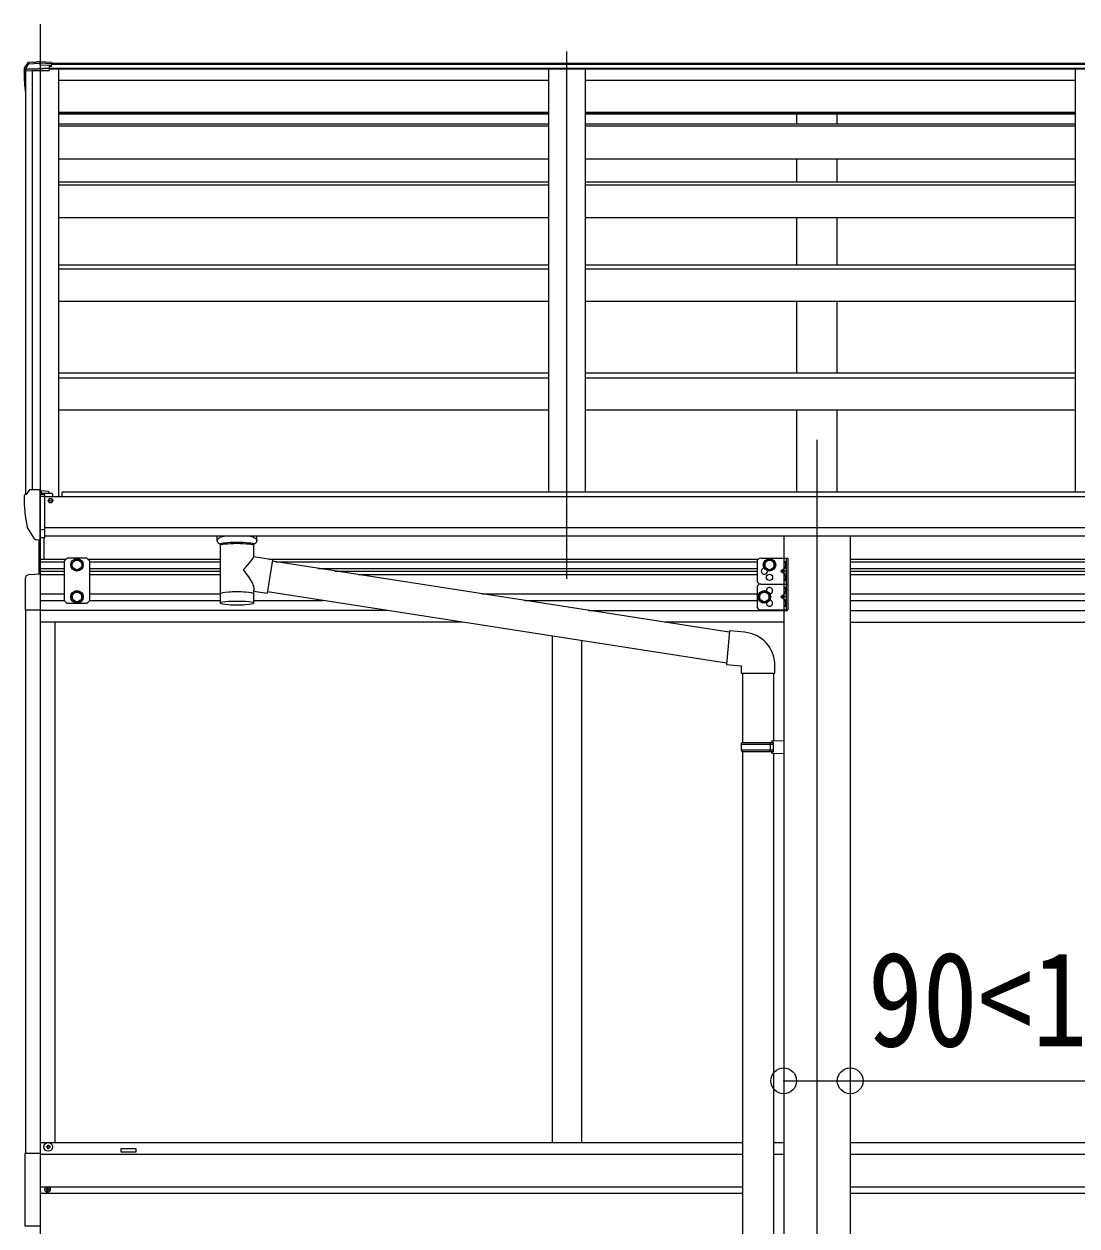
# Model space of a CAD drawing. Units: millimetres at full size; details may follow other scales. Extents: x -9783 to 9892, y -6828 to 6752.
# Drawn here: x 3112 to 4543, y 401 to 2034 of the extents above; entities that cross this region are included whole.
import ezdxf
from ezdxf.enums import TextEntityAlignment as Align

# ---------------------------------------------------------------- set-up
doc = ezdxf.new("R2010")
doc.units = ezdxf.units.MM
doc.header["$LTSCALE"] = 35
doc.header["$PDMODE"] = 32
doc.header["$PDSIZE"] = 35
for name, color, linetype, lineweight in [('0-1_本体', 4, 'Continuous', 9), ('0-2_部品', 7, 'Continuous', 9), ('0-8_PARTS2', 2, 'Continuous', 9), ('0-A_寸法', 6, 'Continuous', 9), ('1-1_GLASS', 4, 'Continuous', 9), ('1-2_GLASS_SEAL', 7, 'Continuous', 9)]:
    doc.layers.add(name, color=color, linetype=linetype, lineweight=lineweight)
doc.styles.add('ＭＳ ゴシック', font='')
doc.styles.get('ＭＳ ゴシック').set_extended_font_data('MS Gothic')

msp = doc.modelspace()

# ---------------------------------------------------------------- linework, layer by layer
at = {"layer": '0-1_本体'}
for p, q in [((3149.44, 1980.81), (8130.43, 1980.81)), ((8130.43, 1979.23), (3149.44, 1979.23)), ((3113.95, 1969.88), (3113.93, 1394.75)), ((3114.89, 1970.72), (3122.72, 1971.13)), ((3122.93, 1971.14), (3122.93, 1401.29)), ((3123.63, 1401.29), (3123.63, 1971.14)), ((8133.93, 1973.61), (3145.94, 1973.61)), ((8133.93, 1972.7), (3145.94, 1972.7)), ((3158.93, 1972.7), (3158.93, 1391.48)), ((3824.93, 1972.7), (3824.93, 1397.9)), ((3874.93, 1972.7), (3874.93, 1397.9)), ((4540.93, 1972.7), (4540.93, 1397.9)), ((3824.93, 1957.5), (3158.93, 1957.5)), ((4540.93, 1957.5), (3874.93, 1957.5)), ((3824.93, 1913.97), (3158.93, 1913.97)), ((3824.93, 1912.89), (3158.93, 1912.89)), ((3824.93, 1911.59), (3158.93, 1911.59)), ((4540.93, 1913.97), (3874.93, 1913.97)), ((4540.93, 1912.89), (3874.93, 1912.89)), ((4540.93, 1911.59), (3874.93, 1911.59)), ((4162.43, 1898.4), (4162.43, 1911.59)), ((4217.43, 1898.4), (4217.43, 1911.59)), ((3158.93, 1898.4), (3824.93, 1898.4)), ((3158.93, 1895.82), (3824.93, 1895.82)), ((3874.93, 1898.4), (4540.93, 1898.4)), ((3874.93, 1895.82), (4540.93, 1895.82)), ((3158.93, 1851.08), (3824.93, 1851.08)), ((3874.93, 1851.08), (4540.93, 1851.08)), ((4162.43, 1819.61), (4162.43, 1851.08)), ((4217.43, 1819.61), (4217.43, 1851.08)), ((3158.93, 1819.61), (3824.93, 1819.61)), ((3158.93, 1815.63), (3824.93, 1815.63)), ((3874.93, 1819.61), (4540.93, 1819.61)), ((3874.93, 1815.63), (4540.93, 1815.63)), ((3158.93, 1771.18), (3824.93, 1771.18)), ((3874.93, 1771.18), (4540.93, 1771.18)), ((4162.43, 1706.75), (4162.43, 1771.18)), ((4217.43, 1706.75), (4217.43, 1771.18)), ((3158.93, 1706.75), (3824.93, 1706.75)), ((3158.93, 1701.38), (3824.93, 1701.38)), ((3874.93, 1706.75), (4540.93, 1706.75)), ((3874.93, 1701.38), (4540.93, 1701.38)), ((3158.93, 1657.32), (3824.93, 1657.32)), ((3874.93, 1657.32), (4540.93, 1657.32)), ((4162.43, 1560.12), (4162.43, 1657.32)), ((4217.43, 1560.12), (4217.43, 1657.32)), ((3158.93, 1560.12), (3824.93, 1560.12)), ((3158.93, 1553.36), (3824.93, 1553.36)), ((3874.93, 1560.12), (4540.93, 1560.12)), ((3874.93, 1553.36), (4540.93, 1553.36)), ((3158.93, 1509.79), (3824.93, 1509.79)), ((3874.93, 1509.79), (4540.93, 1509.79)), ((4162.43, 1397.9), (4162.43, 1509.79)), ((4217.43, 1397.9), (4217.43, 1509.79)), ((8139.43, 1391.48), (3140.43, 1391.48)), ((8115.93, 1397.9), (3163.93, 1397.9)), ((3163.93, 1391.48), (3163.93, 1397.82)), ((3140.43, 1349.89), (8139.43, 1349.89)), ((8139.43, 1338.04), (3140.43, 1338.12)), ((4144.73, 1338.1), (4144.73, -1518.88)), ((4235.13, 1338.1), (4235.13, -1518.88))]:
    msp.add_line(p, q, dxfattribs=at)
msp.add_circle((3147.91, 1386.38), 3, dxfattribs=at)
msp.add_arc((3114.94, 1969.72), 1, 93, 173.32986, dxfattribs=at)
at = {"layer": '0-2_部品'}
for p, q in [((3116.96, 1981.47), (3112.48, 1975.04)), ((3118.14, 1980.03), (3113.72, 1972.62)), ((3123.97, 1982.27), (3117.72, 1981.89)), ((3118.14, 1980.03), (3133.94, 1980.87)), ((3118.28, 1981.16), (3118.28, 1980.43)), ((3133.94, 1982.88), (3129.9, 1982.64)), ((3133.94, 1982.11), (3133.94, 1982.88)), ((3149.44, 1981.94), (3133.94, 1982.88)), ((3133.94, 1982.88), (3133.94, 1982.11)), ((3133.94, 1982.11), (3133.94, 1981.39)), ((3133.94, 1978.47), (3133.94, 1980.87)), ((3149.44, 1980.05), (3133.94, 1980.87)), ((3149.44, 1977.65), (3145.94, 1977.83)), ((3149.44, 1981.94), (3149.44, 1981.17)), ((3149.44, 1981.17), (3149.44, 1980.44)), ((3149.44, 1980.44), (3149.44, 1980.05)), ((3149.44, 1980.05), (3149.44, 1977.65)), ((3149.44, 1976.35), (3149.44, 1977.65)), ((3111.94, 1973.32), (3111.94, 1969.23)), ((3111.94, 1968.55), (3111.94, 1969.23)), ((3112.48, 1975.04), (3112.48, 1971.52)), ((3113.44, 1968.55), (3113.44, 1969.23)), ((3122.83, 1973.3), (3114.78, 1972.91)), ((3122.83, 1972.64), (3114.78, 1972.22)), ((3114.86, 1970.72), (3122.87, 1971.14)), ((3122.83, 1972.64), (3145.94, 1974.04)), ((3122.87, 1971.14), (3145.94, 1971.14)), ((3149.44, 1976.35), (3145.94, 1976.35)), ((3145.94, 1974.04), (3145.94, 1971.14)), ((3111.93, 1391.92), (3111.93, 1391.29)), ((3118.84, 1400.73), (3114.78, 1394.92)), ((3133.93, 1332.79), (3133.93, 1401.29)), ((3135.43, 1400.38), (3133.93, 1400.38)), ((3140.43, 1391.56), (3133.93, 1391.96)), ((3135.43, 1400.38), (3135.43, 1394.21)), ((3145.11, 1398.88), (3135.43, 1399.6)), ((3135.43, 1396.61), (3149.43, 1396.55)), ((3145.93, 1396.57), (3145.93, 1398.46)), ((3150.43, 1395.44), (3150.43, 1391.48)), ((3144.91, 1386.38), (3145.43, 1386.38)), ((3145.43, 1386.38), (3145.73, 1386.38)), ((3126.31, 1334.61), (3116.56, 1349.99)), ((3132.43, 1332.89), (3128.72, 1333.11)), ((3132.43, 1332.89), (3133.93, 1332.79)), ((3133.93, 1334.99), (3134.43, 1334.99)), ((3134.43, 1334.99), (3134.93, 1335.99)), ((3140.43, 1335.99), (3134.93, 1335.99)), ((3374.43, 1332), (3374.43, 1338.11)), ((3378.53, 1327.5), (3378.52, 1247.2)), ((3424.33, 1309.92), (3424.33, 1327.51)), ((3428.43, 1332), (3428.43, 1338.11)), ((3449.55, 1306.02), (3424.33, 1309.93)), ((3449.55, 1306.02), (3442.53, 1260.76)), ((4070.66, 1207.6), (3449.24, 1304)), ((3424.35, 1247.2), (3424.33, 1263.83)), ((3424.33, 1263.58), (3442.53, 1260.76)), ((4067, 1165.66), (3442.8, 1262.5)), ((4091.66, 1207.53), (4070.82, 1209.36)), ((4132.73, 1151.79), (4132.73, 1162.71)), ((4086.73, 1151.79), (4132.73, 1151.79)), ((4088.73, 1151.79), (4088.73, 1057.65)), ((4130.73, 1151.79), (4130.73, 1060.21)), ((4086.73, 1055.65), (4087.73, 1057.65)), ((4086.73, 1055.65), (4130.73, 1055.65)), ((4086.73, 1055.65), (4086.73, 1047.65)), ((4086.73, 1047.65), (4130.73, 1047.65)), ((4086.73, 1047.65), (4087.73, 1045.65)), ((4087.73, 1057.65), (4130.73, 1057.65)), ((4087.73, 1045.65), (4130.73, 1045.65)), ((4088.73, 1045.65), (4088.73, 101.46)), ((4126.26, 1055.65), (4125.83, 1057.65)), ((4128.73, 1060.15), (4144.73, 1060.62)), ((4128.73, 1058.15), (4128.73, 1060.15)), ((4128.73, 1058.15), (4130.73, 1058.15)), ((4144.73, 1060.62), (4144.73, 1042.68)), ((4128.73, 1043.15), (4128.73, 1045.15)), ((4128.73, 1043.15), (4144.73, 1042.68)), ((4130.73, 1043.09), (4130.73, 104.02))]:
    msp.add_line(p, q, dxfattribs=at)
for points in [[(3117.72, 1981.89), (3117.84, 1981.89), (3118.18, 1981.67), (3118.28, 1981.16)], [(3118.28, 1980.43), (3118.22, 1980.22), (3118.14, 1980.03)], [(3133.94, 1980.87), (3133.94, 1981.39), (3133.94, 1982.11)], [(3133.94, 1978.47), (3145.94, 1978.05), (3145.94, 1974.68)], [(3122.83, 1973.3), (3145.94, 1974.68), (3145.94, 1974.04)], [(3133.93, 1401.29), (3121.93, 1401.29), (3119.6, 1401.15)], [(3140.43, 1335.99), (3140.43, 1394.21), (3135.43, 1394.21)], [(3145.11, 1398.88), (3145.28, 1398.86), (3145.43, 1398.83), (3145.58, 1398.79), (3145.7, 1398.73), (3145.8, 1398.67), (3145.87, 1398.61), (3145.92, 1398.54), (3145.93, 1398.46)], [(3145.73, 1387.57), (3145.73, 1386.38), (3150.43, 1386.38)], [(3150.43, 1387.99), (3150.43, 1386.38), (3150.91, 1386.38)], [(3133.93, 1346.68), (3137.1, 1347.09), (3140.43, 1347.52)], [(3374.47, 1331.94), (3374.45, 1332.29), (3374.69, 1333.25), (3375.21, 1334.14), (3376.02, 1334.97), (3377.13, 1335.77), (3378.53, 1336.5)], [(3374.47, 1332.05), (3374.45, 1331.7), (3374.69, 1330.74), (3375.21, 1329.86), (3376.02, 1329.02), (3377.13, 1328.22), (3378.53, 1327.5)], [(3424.33, 1336.48), (3424.57, 1336.39), (3425.92, 1335.66), (3427.03, 1334.81), (3427.79, 1333.94), (3428.25, 1333.04), (3428.42, 1332.16)], [(3424.33, 1327.51), (3424.57, 1327.6), (3425.92, 1328.34), (3427.03, 1329.18), (3427.79, 1330.05), (3428.25, 1330.95), (3428.42, 1331.83)], [(4070.82, 1209.36), (4066.81, 1163.53), (4086.73, 1161.79), (4086.73, 1151.79)], [(4126.26, 1055.65), (4126.26, 1047.65), (4125.83, 1045.65)], [(4128.73, 1045.15), (4130.73, 1045.15), (4130.73, 1058.15)]]:
    msp.add_lwpolyline(points, dxfattribs=at)
for centre, radius, start, end in [((3117.78, 1980.89), 1, 93.49169, 145.07667), ((3114.51, 2185.72), 203.67, 272.66471, 274.33431), ((3114.93, 1969.23), 2.99, 92.88363, 179.89821), ((3312.43, 1968.55), 200.5, 180.00038, 188.11165), ((3115.2, 1969.71), 3.27, 116.90088, 146.38921), ((3312.44, 1968.9), 199.01, 180.00039, 184.08805), ((3312.44, 1968.55), 199.01, 180.00039, 184.08802), ((3114.94, 1969.23), 1.5, 92.88363, 179.89821), ((3114.93, 1391.92), 3, 93, 180), ((3304.42, 1391.3), 192.49, 180.0008, 192.1233), ((3119.66, 1400.15), 1, 93.5, 145), ((3147.93, 1386.38), 2.5, 0, 151.64236), ((3147.93, 1386.38), 2.5, 151.64236, 180), ((3119.16, 1351.49), 3, 191.83348, 210), ((3128.91, 1336.11), 3, 210, 266.5), ((3391.5, 1286.78), 51.38, 92.46126, 104.61963), ((3411.39, 1286.78), 51.38, 75.38037, 87.53874), ((4087.73, 1162.71), 45, 0, 85)]:
    msp.add_arc(centre, radius, start, end, dxfattribs=at)
for centre, major_axis, ratio, start_param, end_param in [((3114.94, 1973.32), (0, -3.01), 0.996195, 4.1015237, 4.712389), ((3114.94, 1969.36), (-0.11, 3.55), 0.844901, 0.0150814, 0.3799029), ((3149.43, 1395.45), (-0.02, 1.1), 0.906239, 4.6917496, 6.2625459), ((3401.43, 1326.3), (-22.91, -0.42), 0.072511, 4.711586, 6.2823824), ((3401.46, 1327.93), (-22.91, -0.42), 0.072511, 4.711586, 6.2823824), ((3401.41, 1327.93), (22.92, -0.42), 0.07247, 0.0008089, 1.5716053), ((3401.41, 1326.3), (22.92, -0.42), 0.07247, 0.0008089, 1.5716053), ((3412.43, 1332), (16, 0), 0.361356, 0, 0.0194874), ((3412.43, 1332), (16, 0), 0.361356, 6.2636979, 6.2831853), ((3403.99, 1287.73), (20.32, 22.25), 0.045535, 4.9756507, 6.2441899), ((3401.43, 1290.37), (-22.81, 26.62), 0.234429, 3.1563334, 4.5976381), ((3401.43, 1259.64), (22.91, 0), 0.122865, 6.2831853, 9.424778), ((3401.43, 1247.2), (22.92, 0), 0.101955, 6.2829723, 9.4248207), ((3401.43, 1247.2), (22.92, 0), 0.101955, 3.1415499, 6.2833984)]:
    msp.add_ellipse(centre, major_axis=major_axis, ratio=ratio, start_param=start_param, end_param=end_param, dxfattribs=at)
at = {"layer": '0-8_PARTS2'}
for p, q in [((3133.94, 2034.13), (3133.93, 1280.35)), ((3849.93, 1280.35), (3849.93, 1996.83)), ((4189.93, 1469.16), (4189.93, -1736.87))]:
    msp.add_line(p, q, dxfattribs=at)
at = {"layer": '0-A_寸法'}
for p, q in [((4144.73, 597.89), (4235.13, 597.89)), ((4235.13, 597.89), (4821.31, 597.89))]:
    msp.add_line(p, q, dxfattribs=at)
for p in [(4144.73, 597.89), (4235.13, 597.89)]:
    msp.add_point(p, dxfattribs=at)
at = {"layer": '1-1_GLASS'}
for p, q in [((3133.93, 1306.79), (3169.43, 1306.79)), ((3198.43, 1306.79), (3378.53, 1306.79)), ((3444.55, 1306.79), (4110.43, 1306.79)), ((4235.13, 1306.79), (5572.93, 1306.79)), ((3133.93, 1303.29), (3166.43, 1303.29)), ((3133.93, 1294.29), (3166.43, 1294.29)), ((3133.93, 1290.79), (3166.43, 1290.79)), ((3201.43, 1303.29), (3378.53, 1303.29)), ((3201.43, 1294.29), (3378.53, 1294.29)), ((3201.43, 1290.79), (3378.53, 1290.79)), ((3453.81, 1303.29), (4108.46, 1303.29)), ((3511.83, 1294.29), (4108.43, 1294.29)), ((3534.39, 1290.79), (4108.43, 1290.79)), ((4235.13, 1303.29), (5572.93, 1303.29)), ((4235.13, 1294.29), (5572.93, 1294.29)), ((4235.13, 1290.79), (5572.93, 1290.79)), ((3133.93, 1286.49), (3133.93, 449.29)), ((3166.43, 1285.79), (3133.93, 1285.79)), ((3378.53, 1285.79), (3201.43, 1285.79)), ((3942.01, 1285.79), (3566.62, 1285.79)), ((4108.43, 1285.79), (3942.01, 1285.79)), ((5572.93, 1285.79), (4235.13, 1285.79)), ((3133.93, 1259.79), (3166.43, 1259.79)), ((3201.43, 1259.79), (3378.52, 1259.79)), ((3734.21, 1259.79), (4108.43, 1259.79)), ((4235.13, 1259.79), (5572.93, 1259.79)), ((3133.93, 1250.79), (3166.43, 1250.79)), ((3201.43, 1250.79), (3378.52, 1250.79)), ((3424.35, 1250.79), (3518.26, 1250.79)), ((3792.22, 1250.79), (4108.43, 1250.79)), ((4235.13, 1250.79), (5572.93, 1250.79)), ((3113.93, 1237.09), (3113.93, 498.49)), ((3605.28, 1237.29), (3133.93, 1237.29)), ((3879.24, 1237.29), (4150.43, 1237.29)), ((4235.13, 1237.29), (5614.93, 1237.29)), ((3708.41, 1221.29), (3133.93, 1221.29)), ((3153.93, 1221.29), (3153.93, 514.29)), ((4144.73, 1221.29), (3982.38, 1221.29)), ((4235.13, 1221.29), (5614.93, 1221.29)), ((3829.93, 1202.44), (3829.93, 514.29)), ((3869.93, 1196.24), (3869.93, 514.29)), ((3133.93, 514.29), (4088.73, 514.29)), ((4130.73, 514.29), (4144.73, 514.29)), ((4235.13, 514.29), (5614.93, 514.29)), ((3133.93, 498.29), (4088.73, 498.29)), ((4130.73, 498.29), (4144.73, 498.29)), ((4235.13, 498.29), (5614.93, 498.29)), ((3133.93, 453.79), (4088.73, 453.79)), ((3133.93, 449.29), (3133.93, -387.71)), ((4088.73, 444.79), (3133.93, 444.79)), ((4235.13, 453.79), (5572.93, 453.79)), ((5572.93, 444.79), (4235.13, 444.79))]:
    msp.add_line(p, q, dxfattribs=at)
msp.add_lwpolyline([(3263.93, 500.79), (3243.93, 500.79), (3243.93, 505.79), (3263.93, 505.79)], close=True, dxfattribs=at)
at = {"layer": '1-2_GLASS_SEAL'}
for p, q in [((3132.43, 1286.58), (3132.43, 1333.18)), ((3133.93, 1286.58), (3133.93, 1333.09)), ((3139.43, 1307.09), (3139.43, 1336.29)), ((3170.43, 1308.09), (3166.43, 1304.09)), ((3197.43, 1308.09), (3170.43, 1308.09)), ((3197.43, 1308.09), (3201.43, 1304.09)), ((4113.43, 1308.09), (4150.43, 1308.09)), ((4147.93, 1308.09), (4147.93, 1273.09)), ((4150.43, 1308.09), (4150.43, 1273.09)), ((3166.43, 1304.09), (3166.43, 1250.59)), ((3201.43, 1250.59), (3201.43, 1304.09)), ((4108.43, 1303.09), (4108.43, 1278.09)), ((4147.93, 1290.59), (4140.93, 1290.59)), ((4147.43, 1303.59), (4146.63, 1303.45)), ((4147.43, 1295.59), (4146.63, 1295.73)), ((4147.43, 1295.59), (4147.93, 1295.68)), ((3113.43, 1280.3), (3113.43, 1237.39)), ((3133.93, 1286.59), (3118.65, 1285.79)), ((4147.43, 1285.59), (4146.63, 1285.45)), ((4147.43, 1277.59), (4146.63, 1277.73)), ((4147.43, 1277.59), (4147.93, 1277.68)), ((3183.93, 1263.1), (3177.43, 1259.34)), ((3177.43, 1259.34), (3177.43, 1251.84)), ((3190.43, 1259.34), (3183.93, 1263.1)), ((3190.43, 1251.84), (3190.43, 1259.34)), ((4108.43, 1268.09), (4108.43, 1243.09)), ((4113.43, 1273.09), (4150.43, 1273.09)), ((4113.43, 1273.09), (4150.43, 1273.09)), ((4147.43, 1268.59), (4146.63, 1268.45)), ((4147.43, 1260.59), (4146.63, 1260.73)), ((4147.43, 1260.59), (4147.93, 1260.68)), ((4147.93, 1273.09), (4147.93, 1238.09)), ((4150.43, 1273.09), (4150.43, 1238.09)), ((3170.43, 1246.59), (3166.43, 1250.59)), ((3197.43, 1246.59), (3170.43, 1246.59)), ((3177.43, 1251.84), (3183.93, 1248.08)), ((3183.93, 1248.08), (3190.43, 1251.84)), ((3197.43, 1246.59), (3201.43, 1250.59)), ((4147.93, 1255.59), (4140.93, 1255.59)), ((4147.43, 1250.59), (4146.63, 1250.45)), ((4147.43, 1242.59), (4146.63, 1242.73)), ((4147.43, 1242.59), (4147.93, 1242.68)), ((3133.93, 1237.39), (3113.43, 1237.39)), ((4113.43, 1238.09), (4150.43, 1238.09)), ((3143.43, 507.59), (3142.43, 507.59)), ((3146.43, 508.59), (3147.43, 508.59)), ((3142.7, 450.5), (3141.88, 450.5)), ((3145.16, 449.68), (3145.98, 449.68))]:
    msp.add_line(p, q, dxfattribs=at)
for points in [[(3177.43, 1302.84), (3183.93, 1306.6), (3190.43, 1302.84)], [(3190.43, 1302.84), (3190.43, 1295.34), (3183.93, 1291.58), (3177.43, 1295.34), (3177.43, 1302.84)], [(4147.93, 1295.59), (4140.93, 1290.59), (4147.93, 1285.59)], [(4148.32, 1299.59), (4147.69, 1300.78), (4145.45, 1301.89)], [(4148.32, 1299.59), (4147.69, 1298.4), (4145.45, 1297.29)], [(4147.43, 1295.59), (4147.43, 1303.59), (4147.93, 1303.5), (4147.93, 1295.68)], [(4148.32, 1281.59), (4147.69, 1282.78), (4145.45, 1283.89)], [(4148.32, 1281.59), (4147.69, 1280.4), (4145.45, 1279.29)], [(4147.43, 1277.59), (4147.43, 1285.59), (4147.93, 1285.5), (4147.93, 1277.68)], [(4147.93, 1260.59), (4140.93, 1255.59), (4147.93, 1250.59)], [(4148.32, 1264.59), (4147.69, 1265.78), (4145.45, 1266.89)], [(4148.32, 1264.59), (4147.69, 1263.4), (4145.45, 1262.29)], [(4147.43, 1260.59), (4147.43, 1268.59), (4147.93, 1268.5), (4147.93, 1260.68)], [(4148.32, 1246.59), (4147.69, 1247.78), (4145.45, 1248.89)], [(4148.32, 1246.59), (4147.69, 1245.4), (4145.45, 1244.29)], [(4147.43, 1242.59), (4147.43, 1250.59), (4147.93, 1250.5), (4147.93, 1242.68)], [(3142.43, 507.59), (3142.43, 508.59), (3143.43, 508.59)], [(3144.43, 509.59), (3144.43, 510.59), (3145.43, 510.59), (3145.43, 509.59)], [(3145.43, 506.59), (3145.43, 505.59), (3144.43, 505.59), (3144.43, 506.59)], [(3147.43, 508.59), (3147.43, 507.59), (3146.43, 507.59)], [(3133.93, 499.09), (3113.23, 499.09), (3113.23, 401.09), (3133.93, 401.09)], [(3141.88, 450.5), (3141.88, 449.68), (3142.7, 449.68)], [(3144.34, 451.32), (3144.34, 452.14), (3143.52, 452.14), (3143.52, 451.32)], [(3143.52, 448.86), (3143.52, 448.04), (3144.34, 448.04), (3144.34, 448.86)], [(3145.98, 449.68), (3145.98, 450.5), (3145.16, 450.5)]]:
    msp.add_lwpolyline(points, dxfattribs=at)
for points in [[(4125.43, 1291.58), (4131.93, 1295.34), (4131.93, 1302.84), (4125.43, 1306.6), (4118.93, 1302.84), (4118.93, 1295.34)], [(4118.43, 1248.08), (4124.93, 1251.84), (4124.93, 1259.34), (4118.43, 1263.1), (4111.93, 1259.34), (4111.93, 1251.84)]]:
    msp.add_lwpolyline(points, close=True, dxfattribs=at)
for centre, radius in [((3183.93, 1299.09), 8.5), ((4125.43, 1299.09), 8.5), ((3183.93, 1299.09), 7.5), ((3183.93, 1299.09), 6.5), ((4125.43, 1299.09), 7.5), ((4125.43, 1299.09), 6.5), ((4125.43, 1282.09), 4.25), ((3183.93, 1255.59), 8.5), ((3183.93, 1255.59), 7.5), ((3183.93, 1255.59), 6.5), ((4118.43, 1255.59), 8.5), ((4118.43, 1255.59), 7.5), ((4118.43, 1255.59), 6.5), ((3144.93, 508.09), 5.9), ((3143.93, 450.09), 3.75)]:
    msp.add_circle(centre, radius, dxfattribs=at)
for centre, radius, start, end in [((4113.43, 1303.09), 5, 90, 180), ((4118.43, 1290.59), 4.25, 94.76077, 6.29431), ((4151.53, 1299.59), 6.5, 147.94412, 212.05588), ((4146.79, 1302.56), 0.9, 100, 147.94412), ((4146.79, 1296.62), 0.9, 212.05588, 260), ((3118.93, 1280.3), 5.5, 93, 180), ((4113.43, 1278.09), 5, 180, 270), ((4151.53, 1281.59), 6.5, 147.94412, 212.05588), ((4146.79, 1284.56), 0.9, 100, 147.94412), ((4146.79, 1278.62), 0.9, 212.05588, 260), ((4113.43, 1268.09), 5, 90, 180), ((4125.43, 1264.09), 4.25, 274.76077, 186.29431), ((4151.53, 1264.59), 6.5, 147.94412, 212.05588), ((4146.79, 1267.56), 0.9, 100, 147.94412), ((4146.79, 1261.62), 0.9, 212.05588, 260), ((4113.43, 1243.09), 5, 180, 270), ((4125.43, 1247.09), 4.25, 173.70569, 85.23923), ((4151.53, 1246.59), 6.5, 147.94412, 212.05588), ((4146.79, 1249.56), 0.9, 100, 147.94412), ((4146.79, 1243.62), 0.9, 212.05588, 260), ((3143.43, 509.59), 1, 270, 0), ((3143.43, 506.59), 1, 0, 90), ((3146.43, 509.59), 1, 180, 270), ((3146.43, 506.59), 1, 90, 180), ((3142.7, 451.32), 0.82, 270, 0), ((3142.7, 448.86), 0.82, 0, 90), ((3145.16, 451.32), 0.82, 180, 270), ((3145.16, 448.86), 0.82, 90, 180)]:
    msp.add_arc(centre, radius, start, end, dxfattribs=at)

# ---------------------------------------------------------------- texts
at = {"layer": '0-A_寸法', "color": 7, "style": 'ＭＳ ゴシック', "width": 0.85}
msp.add_text('90<110>', height=129, dxfattribs=at).set_placement((4259.13, 605.89), align=Align.BOTTOM_LEFT)

doc.saveas('drawing.dxf')
